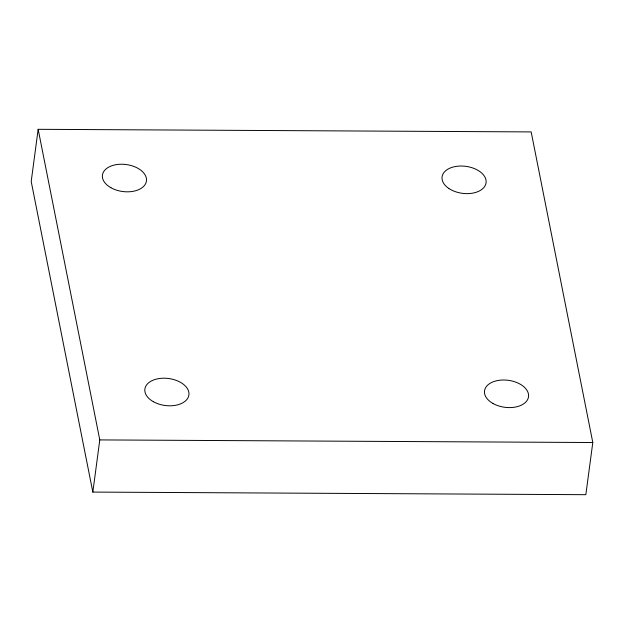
<?xml version="1.0" encoding="UTF-8"?>
<svg xmlns="http://www.w3.org/2000/svg" width="624" height="624" viewBox="0 0 624 624"><rect width="100%" height="100%" fill="white"/><g stroke="black" fill="none" stroke-linecap="round" stroke-linejoin="round"><path stroke-width="0.94" d="M38.158 129.308L31.2 181.475L92.828 492.086L585.842 494.692L592.8 442.525L531.172 131.914L38.158 129.308L99.785 439.912L92.828 492.086M99.785 439.912L592.8 442.525M492.968 403.478A22.207 13.611 7.6 0 0 528.395 397.488A22.207 13.611 7.6 0 0 498.209 380.437A22.207 13.611 7.6 0 0 492.968 403.478M153.332 401.684A22.207 13.611 7.6 0 0 188.768 395.686A22.207 13.611 7.6 0 0 158.574 378.635A22.207 13.611 7.6 0 0 153.332 401.684M448.789 188.44A22.207 13.611 7.6 0 0 485.519 184.86A22.207 13.611 7.6 0 0 457.907 166.179A22.207 13.611 7.6 0 0 448.789 188.44M110.885 187.707A22.207 13.611 7.6 0 0 146.312 181.717A22.207 13.611 7.6 0 0 116.119 164.666A22.207 13.611 7.6 0 0 110.885 187.707"/></g></svg>
